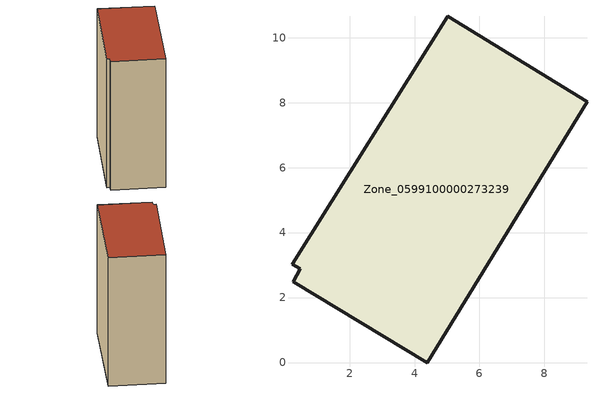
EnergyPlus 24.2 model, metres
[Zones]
Zone_0599100000273239
 floor ground (C_G): 0.27,2.48 0.49,2.88 0.24,3.03 5.03,10.65 9.31,8.02 4.39,0 z0
 wall outside (C_F): 9.31,8.02 5.03,10.65 0.24,3.03 0.49,2.88 0.27,2.48 4.39,0 9.31,8.02 z0:12.68
 roof outside (C_R): 0.49,2.88 0.27,2.48 4.39,0 9.31,8.02 5.03,10.65 0.24,3.03 z12.68
[BUILDING]
Pand.0599100000273239: North Axis=0; Terrain=City; Loads Convergence Tolerance Value=0.04; Temperature Convergence Tolerance Value=0.4; Solar Distribution=FullExterior; Maximum Number of Warmup Days=25; Minimum Number of Warmup Days=1
[Site:Location]
Rotterdam.The.Hague.AP_ZH_NLD Design_Conditions: Latitude=51.96; Longitude=4.45; Time Zone=1; Elevation=-4.5
[SITE:GROUNDTEMPERATURE:BUILDINGSURFACE]
18, 18, 18, 18, 18, 18, 18, 18, 18, 18, 18, 18
[MATERIAL] Thermal Absorptance=0.9; Solar Absorptance=0.7; Visible Absorptance=0.7
Name | Roughness | Thickness | Conductivity | Density | Specific Heat
G.TI.1946 | MediumSmooth | 0.15 | 1 | 540 | 1210
F.TI.1946 | Rough | 0.3 | 0.857143 | 1920 | 840
R.TI.1946 | MediumRough | 0.2 | 0.1 | 1500 | 1000
[CONSTRUCTION]
C_G: G.TI.1946
C_F: F.TI.1946
C_R: R.TI.1946
[ZONE]
Zone_0599100000273239: Type=1; Multiplier=1; Ceiling Height=Autocalculate; Volume=Autocalculate; Floor Area=autocalculate; Part of Total Floor Area=Yes
[ZONEINFILTRATION:DESIGNFLOWRATE]
Infil_Zone_0599100000273239: Zone or ZoneList or Space or SpaceList=Zone_0599100000273239; Schedule=AlwaysOn; Design Flow Rate Calculation Method=Flow/Area; Flow Rate per Floor Area=0.003; Constant Term Coefficient=1; Temperature Term Coefficient=0; Velocity Term Coefficient=0; Velocity Squared Term Coefficient=0
[HVACTEMPLATE:ZONE:IDEALLOADSAIRSYSTEM]
Zone_0599100000273239: Maximum Heating Supply Air Temperature=50; Minimum Cooling Supply Air Temperature=13; Maximum Heating Supply Air Humidity Ratio=0.0156; Minimum Cooling Supply Air Humidity Ratio=0.0077; Heating Limit=NoLimit; Cooling Limit=NoLimit; Dehumidification Control Type=ConstantSensibleHeatRatio; Cooling Sensible Heat Ratio=0.7; Dehumidification Setpoint=60; Humidification Control Type=None; Humidification Setpoint=30; Outdoor Air Method=None; Outdoor Air Flow Rate per Person=0.00944; Outdoor Air Flow Rate per Zone Floor Area=0; Outdoor Air Flow Rate per Zone=0; Demand Controlled Ventilation Type=None; Outdoor Air Economizer Type=NoEconomizer; Heat Recovery Type=None; Sensible Heat Recovery Effectiveness=0.7; Latent Heat Recovery Effectiveness=0.65
[ZONECONTROL:THERMOSTAT]
ThermostatControl_Zone_0599100000273239: Zone or ZoneList=Zone_0599100000273239; Control Type Schedule=DualSetpointControlType; Control 1=Thermostat_Zone_0599100000273239; Temperature Difference Between Cutout And Setpoint=0
[THERMOSTATSETPOINT:DUALSETPOINT]
Thermostat_Zone_0599100000273239: Heating Setpoint Temperature Schedule=HeatingSetpoint_Zone_0599100000273239; Cooling Setpoint Temperature Schedule=CoolingSetpoint_Zone_0599100000273239
[SCHEDULE:COMPACT]
HeatingSetpoint_Zone_0599100000273239: Through: 12/31, For: AllDays, Until: 24:00, 21
CoolingSetpoint_Zone_0599100000273239: Through: 12/31, For: AllDays, Until: 24:00, 24
DualSetpointControlType: Through: 12/31, For: AllDays, Until: 24:00, 4
AlwaysOn: Through: 12/31, For: AllDays, Until: 24:00, 1
